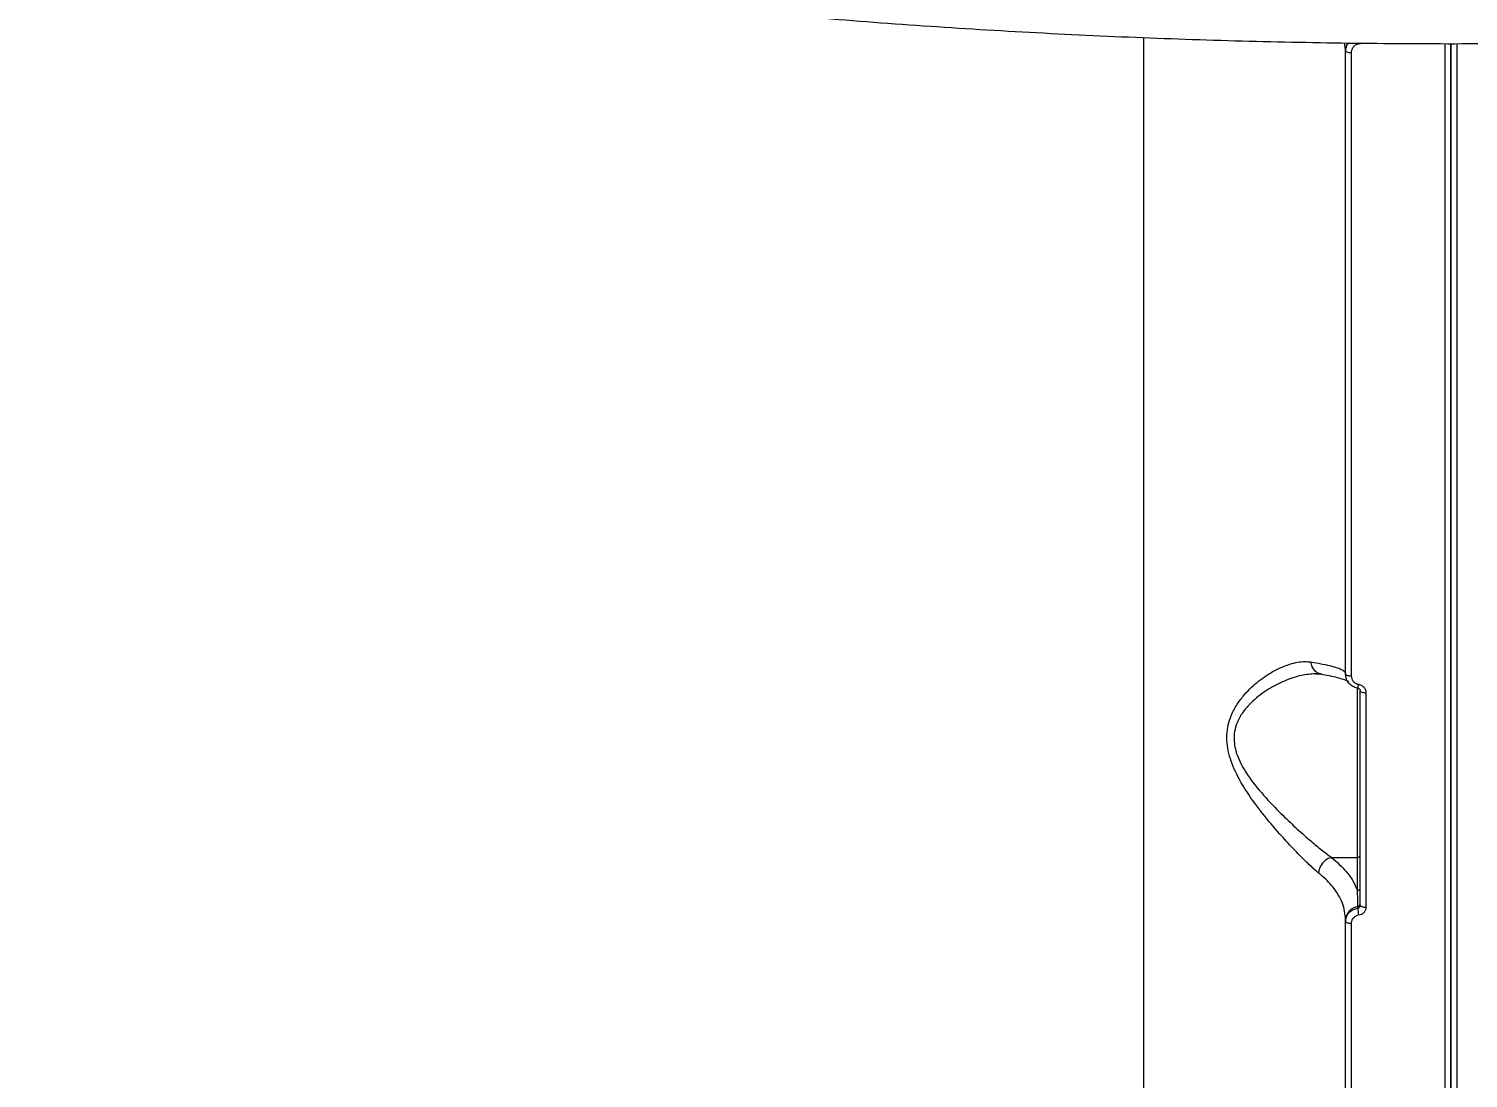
# Model space of a CAD drawing. Header units: millimetres. Extents: x -8092 to 6423, y -6886 to 5604.
# Drawn here: x -313.1 to -67, y -1473.8 to -1294.3 of the extents above; entities that cross this region are included whole.
import ezdxf

# ---------------------------------------------------------------- set-up
doc = ezdxf.new("R2010")
doc.units = ezdxf.units.MM
for name, color, linetype in [('DIKOM_ОБЪЕКТ', 7, 'Continuous'), ('DIKOM_РАЗМЕР_ЗОНА', 7, 'Continuous'), ('DIKOM_РАЗМЕР_ОБЪЕКТА', 7, 'Continuous')]:
    doc.layers.add(name, color=color, linetype=linetype)
doc.styles.add('style1', font='arial.ttf', dxfattribs={"width": 0.8})
doc.dimstyles.new('1-50', dxfattribs={"dimtxt": 300, "dimasz": 200, "dimexe": 100, "dimexo": 0, "dimgap": 100, "dimtad": 1, "dimtxsty": 'style1', "dimcen": 200, "dimclrd": 7, "dimclre": 7, "dimclrt": 7, "dimadec": 1, "dimazin": 2, "dimtfac": 1, "dimtmove": 0, "dimatfit": 2, "dimfxl": 0, "dimlwd": 25, "dimlwe": 18, "dimarcsym": 0})

# ---------------------------------------------------------------- blocks, each defined once
blk = doc.blocks.new('*D9')
at = {"layer": 'Defpoints', "color": 0, "transparency": 16777216}
for p in [(-8092.06, -86.27), (4664.84, -1471.84), (4664.84, -6785.92)]:
    blk.add_point(p, dxfattribs=at)
at = {"layer": 'DIKOM_РАЗМЕР_ЗОНА', "color": 7, "lineweight": 18, "transparency": 16777216}
for p, q in [((-8092.06, -86.27), (-8092.06, -6885.92)), ((4664.84, -1471.84), (4664.84, -6885.92))]:
    blk.add_line(p, q, dxfattribs=at)
at = {"layer": 'DIKOM_РАЗМЕР_ЗОНА', "color": 7, "lineweight": 25, "transparency": 16777216}
blk.add_line((-7892.06, -6785.92), (4464.84, -6785.92), dxfattribs=at)
at = {"layer": 'DIKOM_РАЗМЕР_ЗОНА', "color": 7, "transparency": 16777216}
for points in [[(-7892.06, -6752.58), (-7892.06, -6819.25), (-8092.06, -6785.92)], [(4464.84, -6752.58), (4464.84, -6819.25), (4664.84, -6785.92)]]:
    blk.add_solid(points, dxfattribs=at)
at = {"layer": 'DIKOM_РАЗМЕР_ЗОНА', "color": 7, "transparency": 16777216, "insert": (-2159.84, -6532.75), "char_height": 300, "attachment_point": 5, "style": 'style1'}
blk.add_mtext('12760', dxfattribs=at)
blk = doc.blocks.new('*D11')
at = {"layer": 'Defpoints', "color": 0, "transparency": 16777216}
for p in [(-6092.06, -310.77), (2568.27, -2361.54), (2568.27, -4925.78)]:
    blk.add_point(p, dxfattribs=at)
at = {"layer": 'DIKOM_РАЗМЕР_ОБЪЕКТА', "color": 7, "lineweight": 18, "transparency": 16777216}
for p, q in [((-6092.06, -310.77), (-6092.06, -5025.78)), ((2568.27, -2361.54), (2568.27, -5025.78))]:
    blk.add_line(p, q, dxfattribs=at)
at = {"layer": 'DIKOM_РАЗМЕР_ОБЪЕКТА', "color": 7, "lineweight": 25, "transparency": 16777216}
blk.add_line((-5892.06, -4925.78), (2368.27, -4925.78), dxfattribs=at)
at = {"layer": 'DIKOM_РАЗМЕР_ОБЪЕКТА', "color": 7, "transparency": 16777216}
for points in [[(-5892.06, -4892.44), (-5892.06, -4959.11), (-6092.06, -4925.78)], [(2368.27, -4892.44), (2368.27, -4959.11), (2568.27, -4925.78)]]:
    blk.add_solid(points, dxfattribs=at)
at = {"layer": 'DIKOM_РАЗМЕР_ОБЪЕКТА', "color": 7, "transparency": 16777216, "insert": (-2605.9, -4672.61), "char_height": 300, "attachment_point": 5, "style": 'style1'}
blk.add_mtext('8660', dxfattribs=at)

msp = doc.modelspace()

# ---------------------------------------------------------------- linework, layer by layer
at = {"layer": 'DIKOM_ОБЪЕКТ', "color": 7, "linetype": 'Continuous', "lineweight": 15}
for p, q in [((-122.439, -1573.195), (-122.439, -1295.849)), ((-87.936, -1297.893), (-88.157, -1296.738)), ((-87.936, -1298.177), (-87.936, -1297.893)), ((-87.936, -1404.681), (-87.936, -1298.177)), ((-86.977, -1298.4), (-86.977, -1404.991)), ((-70.939, -1651.105), (-70.939, -1296.904)), ((-69.936, -1650.591), (-69.936, -1296.898)), ((-69.936, -1296.904), (-69.936, -1650.591)), ((-68.934, -1296.899), (-68.934, -1651.105)), ((-92.953, -1404.614), (-93.112, -1404.632)), ((-85.936, -1436.021), (-85.936, -1406.997)), ((-85.853, -1407.104), (-85.852, -1407.109)), ((-85.436, -1444.201), (-85.436, -1407.565)), ((-84.471, -1407.878), (-84.471, -1444.545)), ((-90.341, -1436.021), (-85.936, -1436.021)), ((-85.936, -1441.653), (-85.936, -1436.021)), ((-85.853, -1444.682), (-85.853, -1444.433)), ((-87.936, -1446.948), (-87.936, -1446.669)), ((-87.936, -1548.328), (-87.936, -1446.948)), ((-86.977, -1447.293), (-86.977, -1548.757))]:
    msp.add_line(p, q, dxfattribs=at)
at = {"layer": 'DIKOM_ОБЪЕКТ', "color": 7, "linetype": 'Continuous', "lineweight": 15, "flags": 128}
for points in [[(-87.936, -1404.681), (-87.918, -1404.74), (-87.864, -1404.797), (-87.776, -1404.849), (-87.658, -1404.896), (-87.513, -1404.935), (-87.347, -1404.964), (-87.166, -1404.983), (-86.977, -1404.991)], [(-85.436, -1407.565), (-85.418, -1407.625), (-85.364, -1407.682), (-85.275, -1407.736), (-85.156, -1407.783), (-85.01, -1407.822), (-84.843, -1407.851), (-84.661, -1407.87), (-84.471, -1407.878)], [(-85.436, -1444.201), (-85.418, -1444.267), (-85.364, -1444.33), (-85.275, -1444.389), (-85.156, -1444.44), (-85.01, -1444.483), (-84.843, -1444.515), (-84.661, -1444.536), (-84.471, -1444.545)], [(-87.936, -1446.948), (-87.918, -1447.014), (-87.864, -1447.077), (-87.776, -1447.136), (-87.658, -1447.187), (-87.513, -1447.231), (-87.347, -1447.263), (-87.166, -1447.285), (-86.977, -1447.293)]]:
    msp.add_lwpolyline(points, dxfattribs=at)
at = {"layer": 'DIKOM_ОБЪЕКТ', "color": 7, "linetype": 'Continuous', "lineweight": 15}
for centre, radius, start, end in [((-85.813, -1297.904), 2.124, 146.54865, 179.70274), ((-87.197, -1297.169), 1.25, 233.72829, 280.13776), ((-94.246, -1405.16), 8.617, 346.92842, 351.49294), ((-85.914, -1435.543), 0.478, 267.34621, 357.06633), ((-85.914, -1441.176), 0.478, 267.33185, 357.0657), ((-85.593, -1446.764), 2.345, 96.36406, 177.66947), ((-85.905, -1443.967), 0.469, 276.3883, 357.6543), ((-78.743, -1444.567), 7.111, 180.92548, 190.97245)]:
    msp.add_arc(centre, radius, start, end, dxfattribs=at)
for points, knots in [([(-445.293, -1242.157), (-442.053, -1243.12), (-432.669, -1245.907), (-417.067, -1250.311), (-398.461, -1255.279), (-379.767, -1259.969), (-360.991, -1264.385), (-342.138, -1268.523), (-323.212, -1272.384), (-304.22, -1275.966), (-285.165, -1279.269), (-266.054, -1282.29), (-246.89, -1285.03), (-227.68, -1287.488), (-208.427, -1289.663), (-189.138, -1291.555), (-169.818, -1293.162), (-150.471, -1294.486), (-131.103, -1295.524), (-111.718, -1296.278), (-92.323, -1296.746), (-72.921, -1296.929), (-53.519, -1296.827), (-34.122, -1296.44), (-14.734, -1295.767), (4.64, -1294.809), (23.993, -1293.566), (43.322, -1292.039), (62.621, -1290.228), (81.884, -1288.133), (101.107, -1285.756), (120.284, -1283.096), (139.411, -1280.154), (158.483, -1276.931), (177.494, -1273.428), (196.439, -1269.646), (215.313, -1265.586), (234.112, -1261.249), (252.83, -1256.637), (271.461, -1251.745), (288.839, -1246.922), (299.968, -1243.631), (304.952, -1242.157)], [0, 0, 0, 0, 0.01340852, 0.03882811, 0.064248, 0.08966798, 0.115088, 0.14050813, 0.16592837, 0.19134869, 0.21676905, 0.24218948, 0.26760997, 0.29303051, 0.3184511, 0.34387174, 0.36929243, 0.39471314, 0.42013388, 0.44555464, 0.47097543, 0.49639624, 0.52181706, 0.54723788, 0.57265871, 0.59807953, 0.62350035, 0.64892115, 0.67434196, 0.69976272, 0.72518346, 0.75060419, 0.77602486, 0.80144553, 0.82686611, 0.85228667, 0.87770714, 0.90312758, 0.92854793, 0.95396824, 0.97938848, 1, 1, 1, 1]), ([(-87.936, -1298.177), (-87.935, -1298.116), (-87.926, -1297.789), (-87.807, -1297.265), (-87.523, -1296.897), (-87.405, -1296.745)], [0, 0, 0, 0, 0.1180346, 0.6346679, 1, 1, 1, 1]), ([(-85.222, -1296.766), (-85.233, -1296.774), (-85.373, -1296.884), (-85.556, -1296.916), (-85.724, -1296.945)], [0, 0, 0, 0, 0.0785698, 1, 1, 1, 1]), ([(-85.724, -1296.945), (-85.885, -1296.986), (-86.207, -1297.067), (-86.603, -1297.38), (-86.878, -1297.795), (-86.971, -1298.158), (-86.976, -1298.362), (-86.977, -1298.4)], [0, 0, 0, 0, 0.2340673, 0.4679538, 0.7039687, 0.9448619, 1, 1, 1, 1]), ([(-451.838, -1384.743), (-451.826, -1387.268), (-451.797, -1393.499), (-450.452, -1403.414), (-447.916, -1414.445), (-444.137, -1425.485), (-439.123, -1436.495), (-432.849, -1447.437), (-425.463, -1458.057), (-417.021, -1468.326), (-407.602, -1478.226), (-397.04, -1487.931), (-385.324, -1497.397), (-372.466, -1506.585), (-358.76, -1515.286), (-344.278, -1523.482), (-329.104, -1531.168), (-312.979, -1538.476), (-295.917, -1545.363), (-277.957, -1551.796), (-260.709, -1557.248), (-244.388, -1561.832), (-229.116, -1565.678), (-213.485, -1569.177), (-197.552, -1572.314), (-181.389, -1575.076), (-164.985, -1577.459), (-148.356, -1579.493), (-137.113, -1580.522), (-131.491, -1581.037)], [0, 0, 0, 0, 0.0269364, 0.0664877, 0.1060694, 0.1456204, 0.186327, 0.2270667, 0.267773, 0.3071934, 0.3466442, 0.3860645, 0.426635, 0.4672388, 0.5078092, 0.5471361, 0.5864932, 0.62582, 0.6662928, 0.7067987, 0.7472716, 0.778685, 0.8100985, 0.8417627, 0.8734269, 0.9049435, 0.9364601, 0.96823, 1, 1, 1, 1]), ([(-92.556, -1438.688), (-92.684, -1438.581), (-93.315, -1438.056), (-94.555, -1436.918), (-96.465, -1435.006), (-98.633, -1432.681), (-101.172, -1429.738), (-103.885, -1426.309), (-106.298, -1422.546), (-107.703, -1419.31), (-108.208, -1416.882), (-108.293, -1415.072), (-108.043, -1413.341), (-107.465, -1411.554), (-106.516, -1409.796), (-104.94, -1407.743), (-102.792, -1405.744), (-100.117, -1404.006), (-97.439, -1402.865), (-95.336, -1402.473), (-94.213, -1402.577), (-93.875, -1402.608)], [0, 0, 0, 0, 0.013454, 0.0663225, 0.1192308, 0.1832731, 0.2473502, 0.3264796, 0.405365, 0.4678607, 0.499097, 0.5303039, 0.5614423, 0.5926226, 0.6345144, 0.6764889, 0.748085, 0.8197596, 0.8939584, 0.9680654, 1, 1, 1, 1]), ([(-93.875, -1402.608), (-93.186, -1402.722), (-91.799, -1402.952), (-90.234, -1403.315), (-89.059, -1403.685), (-88.146, -1404.115), (-88.014, -1404.426), (-87.936, -1404.609)], [0, 0, 0, 0, 0.1872841, 0.3765506, 0.5570058, 0.739197, 1, 1, 1, 1]), ([(-92.196, -1404.621), (-92.285, -1404.613), (-92.612, -1404.583), (-93.111, -1404.245), (-93.601, -1403.654), (-93.799, -1403.097), (-93.86, -1402.741), (-93.87, -1402.654), (-93.875, -1402.608)], [0, 0, 0, 0, 0.1005551, 0.371684, 0.6428292, 0.91394, 0.9543752, 1, 1, 1, 1]), ([(-93.112, -1404.632), (-93.902, -1404.686), (-95.597, -1404.803), (-98.346, -1405.752), (-101.175, -1407.202), (-103.458, -1408.885), (-105.152, -1410.66), (-106.162, -1412.159), (-106.796, -1413.719), (-107.12, -1415.527), (-106.921, -1417.154), (-106.263, -1419.256), (-104.914, -1421.796), (-102.343, -1425.054), (-99.503, -1428.053), (-96.802, -1430.645), (-94.513, -1432.703), (-92.478, -1434.411), (-91.16, -1435.452), (-90.484, -1435.92), (-90.348, -1436.022), (-90.348, -1436.022)], [0, 0, 0, 0, 0.07018319, 0.15061142, 0.22538965, 0.30179448, 0.3439048, 0.38694348, 0.41673083, 0.44766559, 0.49606848, 0.50797666, 0.57046889, 0.6516127, 0.73591655, 0.80384283, 0.87292955, 0.92888143, 0.98583638, 0.99996676, 1, 1, 1, 1]), ([(-93.113, -1404.627), (-93.071, -1404.623), (-92.729, -1404.589), (-92.47, -1404.647), (-92.241, -1404.699)], [0, 0, 0, 0, 0.121115, 1, 1, 1, 1]), ([(-92.202, -1404.659), (-91.7, -1404.751), (-90.631, -1404.947), (-89.353, -1405.252), (-88.359, -1405.545), (-87.747, -1405.777), (-87.446, -1405.937), (-87.443, -1405.94), (-87.442, -1405.94)], [0, 0, 0, 0, 0.1823416, 0.3878551, 0.5897338, 0.7599632, 0.9110669, 1, 1, 1, 1]), ([(-85.853, -1407.104), (-85.886, -1407.098), (-86.193, -1407.042), (-86.76, -1406.819), (-87.408, -1406.263), (-87.851, -1405.52), (-87.908, -1404.96), (-87.936, -1404.681)], [0, 0, 0, 0, 0.02863281, 0.26709429, 0.51013578, 0.75565192, 1, 1, 1, 1]), ([(-86.977, -1404.991), (-86.96, -1405.157), (-86.926, -1405.49), (-86.66, -1405.933), (-86.27, -1406.265), (-85.928, -1406.398), (-85.744, -1406.432), (-85.724, -1406.435)], [0, 0, 0, 0, 0.2457677, 0.4917764, 0.7342828, 0.9715312, 1, 1, 1, 1]), ([(-85.854, -1407.114), (-85.823, -1407.119), (-85.741, -1407.132), (-85.623, -1407.199), (-85.516, -1407.304), (-85.445, -1407.433), (-85.447, -1407.523), (-85.448, -1407.566)], [0, 0, 0, 0, 0.1139928, 0.3017186, 0.510617, 0.7625547, 1, 1, 1, 1]), ([(-85.724, -1406.435), (-85.705, -1406.439), (-85.52, -1406.472), (-85.179, -1406.605), (-84.789, -1406.937), (-84.522, -1407.38), (-84.488, -1407.712), (-84.471, -1407.878)], [0, 0, 0, 0, 0.0278624, 0.2650022, 0.5077065, 0.7539302, 1, 1, 1, 1]), ([(-90.348, -1436.022), (-90.597, -1436.103), (-91.095, -1436.265), (-91.756, -1436.803), (-92.259, -1437.49), (-92.485, -1438.109), (-92.546, -1438.508), (-92.554, -1438.645), (-92.556, -1438.688)], [0, 0, 0, 0, 0.2204886, 0.4409827, 0.661465, 0.8819494, 0.9635639, 1, 1, 1, 1]), ([(-90.348, -1436.022), (-90.347, -1436.022), (-90.344, -1436.021), (-90.342, -1436.021), (-90.341, -1436.021)], [0, 0, 0, 0, 0.6961695, 1, 1, 1, 1]), ([(-90.341, -1436.021), (-89.449, -1436.817), (-87.997, -1438.111), (-86.646, -1440.019), (-86.174, -1441.107), (-85.936, -1441.653)], [0, 0, 0, 0, 0.44270091, 0.7201671, 1, 1, 1, 1]), ([(-87.936, -1446.669), (-88.043, -1445.718), (-88.26, -1443.79), (-89.876, -1441.222), (-91.518, -1439.544), (-92.421, -1438.799), (-92.556, -1438.688)], [0, 0, 0, 0, 0.3434963, 0.6969393, 0.9545284, 1, 1, 1, 1]), ([(-85.853, -1444.433), (-85.854, -1444.293), (-85.856, -1443.589), (-85.881, -1442.649), (-85.925, -1441.869), (-85.936, -1441.653)], [0, 0, 0, 0, 0.1533144, 0.766586, 1, 1, 1, 1]), ([(-85.853, -1444.682), (-85.799, -1444.669), (-85.69, -1444.645), (-85.557, -1444.54), (-85.466, -1444.398), (-85.438, -1444.278), (-85.437, -1444.211), (-85.436, -1444.201)], [0, 0, 0, 0, 0.2368932, 0.4742904, 0.7137622, 0.9566479, 1, 1, 1, 1]), ([(-87.936, -1446.948), (-87.936, -1446.902), (-87.929, -1446.598), (-87.787, -1446.038), (-87.332, -1445.379), (-86.668, -1444.879), (-86.125, -1444.747), (-85.853, -1444.682)], [0, 0, 0, 0, 0.0422413, 0.2819846, 0.5212719, 0.7606225, 1, 1, 1, 1]), ([(-85.724, -1445.92), (-85.887, -1445.959), (-86.214, -1446.038), (-86.614, -1446.34), (-86.887, -1446.74), (-86.973, -1447.081), (-86.976, -1447.266), (-86.977, -1447.293)], [0, 0, 0, 0, 0.2394054, 0.4786602, 0.7179189, 0.9577483, 1, 1, 1, 1]), ([(-84.471, -1444.545), (-84.472, -1444.573), (-84.475, -1444.759), (-84.561, -1445.1), (-84.835, -1445.5), (-85.234, -1445.803), (-85.561, -1445.881), (-85.724, -1445.92)], [0, 0, 0, 0, 0.0426295, 0.2824705, 0.5216425, 0.7607637, 1, 1, 1, 1])]:
    msp.add_open_spline(points, degree=3, knots=knots, dxfattribs=at)

# ---------------------------------------------------------------- dimensions: what is measured, and where the dimension line sits
at = {"layer": 'DIKOM_РАЗМЕР_ЗОНА'}
dim = msp.add_linear_dim(base=(4664.839, -6785.918), p1=(-8092.064, -86.271), p2=(4664.839, -1471.84), text='12760', dimstyle='1-50', dxfattribs=at)
dim.commit()
dim.dimension.update_dxf_attribs({"geometry": '*D9', "text_midpoint": (-2159.843, -6785.918), "dimtype": 160})
at = {"layer": 'DIKOM_РАЗМЕР_ОБЪЕКТА'}
dim = msp.add_linear_dim(base=(2568.274, -4925.777), p1=(-6092.064, -310.768), p2=(2568.274, -2361.54), text='8660', dimstyle='1-50', dxfattribs=at)
dim.commit()
dim.dimension.update_dxf_attribs({"geometry": '*D11', "text_midpoint": (-2605.904, -4925.777), "dimtype": 160})

doc.saveas('drawing.dxf')
